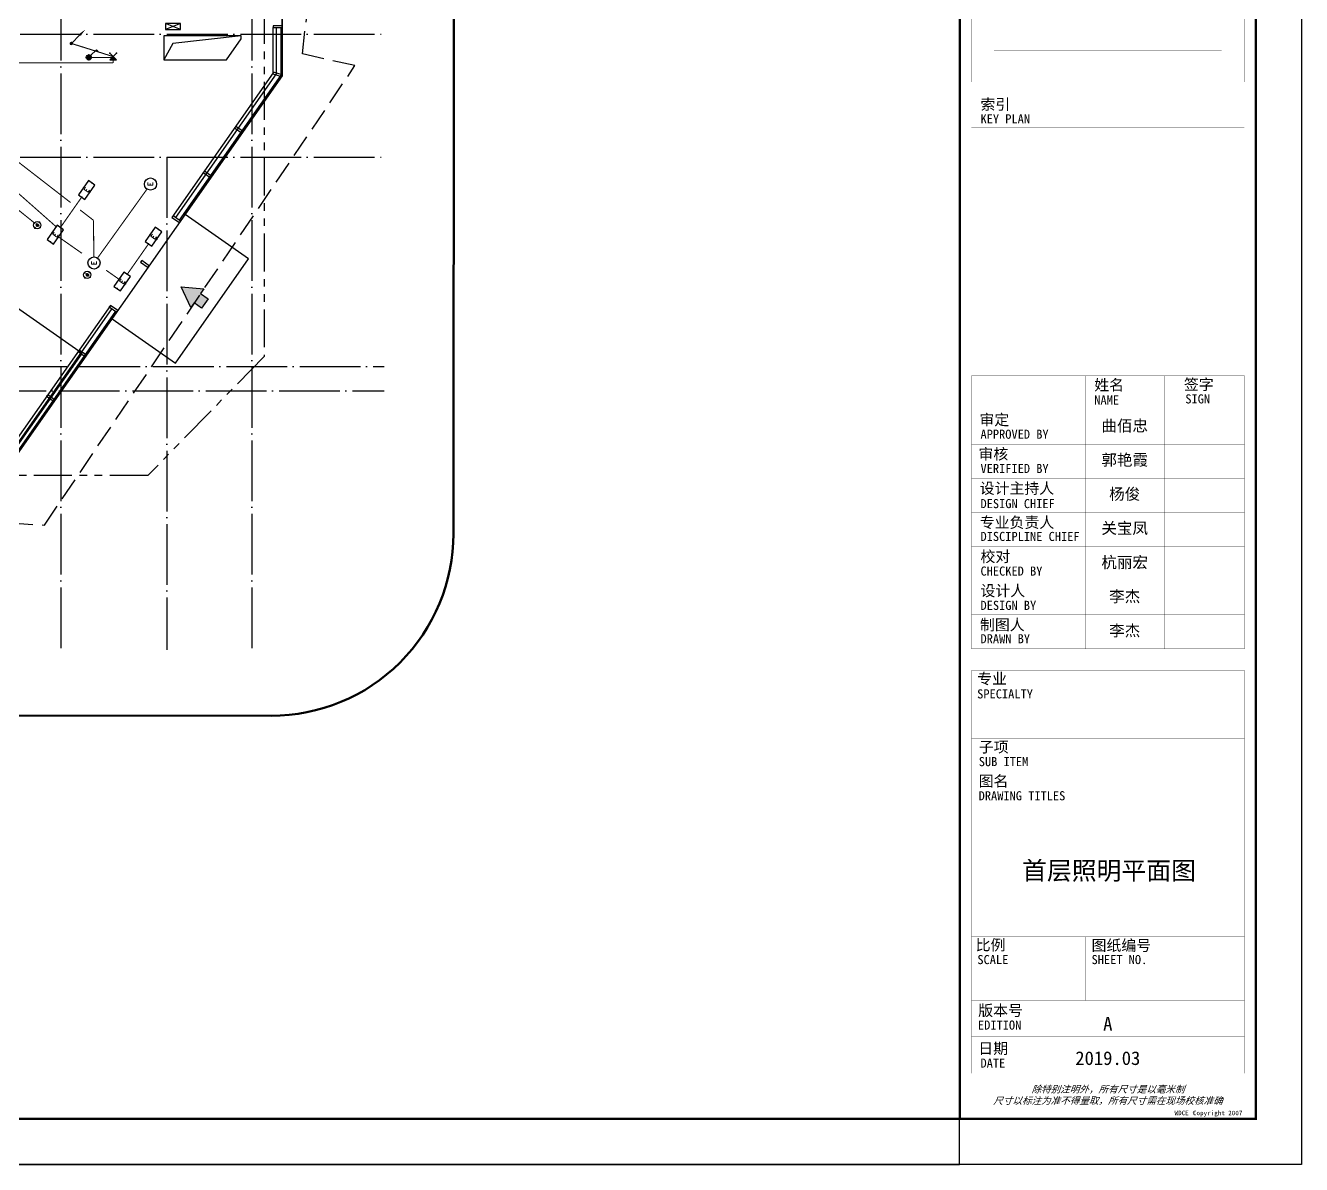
# Model space of a CAD drawing. Extents: x -288892 to 250096, y -100054 to 404668.
# Drawn here: x 108439 to 150489, y -25504 to 12037 of the extents above; entities that cross this region are included whole.
import ezdxf
from ezdxf.enums import TextEntityAlignment as Align
from ezdxf.xclip import XClip

# ---------------------------------------------------------------- set-up
doc = ezdxf.new("R2010")
doc.units = 0
doc.header["$LTSCALE"] = 1000
doc.header["$MEASUREMENT"] = 0
for name, pattern in [('104-14# 核心筒$0$DOTE', [2.42, 2, -0.2, 0.02, -0.2]), ('DASH', [0.35, 0.25, -0.1]), ('X-104 14#平面$0$109 3#平面$0$DASH', [0.35, 0.25, -0.1]), ('X-104 14#平面$0$PHANTOM2', [1.25, 0.625, -0.125, 0.125, -0.125, 0.125, -0.125])]:
    doc.linetypes.add(name, pattern=pattern)
doc.layers.get('0').update_dxf_attribs({"linetype": 'CONTINUOUS'})
for name, color, linetype in [('104-14# 核心筒$0$A-C_玻璃幕墙', 140, 'CONTINUOUS'), ('104-14# 核心筒$0$A_AXIS-轴线', 36, '104-14# 核心筒$0$DOTE'), ('104-14# 核心筒$0$DUCT-新风管立管', 3, 'CONTINUOUS'), ('14#楼幕墙$0$A-C_玻璃幕墙', 140, 'CONTINUOUS'), ('EQUIP-照明', 3, 'CONTINUOUS'), ('LWIRE', 4, 'CONTINUOUS'), ('SHEET_TEXT', 7, 'CONTINUOUS'), ('TEL_TEXT', 3, 'CONTINUOUS'), ('WIRE-应急', 2, 'DASH'), ('X-104 14#平面$0$05-填充_天正', 26, 'CONTINUOUS'), ('X-104 14#平面$0$A-C_玻璃幕墙', 140, 'CONTINUOUS'), ('X-104 14#平面$0$A-O_屋面', 201, 'CONTINUOUS'), ('X-104 14#平面$0$A-SUR_吊顶', 40, 'CONTINUOUS'), ('X-104 14#平面$0$A-TECH_暖通', 6, 'CONTINUOUS'), ('字', 7, 'CONTINUOUS')]:
    doc.layers.add(name, color=color, linetype=linetype)
doc.layers.add('X-104 14#平面$0$000套内', color=226, linetype='CONTINUOUS', lineweight=30)
doc.layers.add('X-104 14#平面$0$road', color=142, linetype='CONTINUOUS', lineweight=50)
doc.styles.add('_TEL_DIM', font='SIMPLEX', dxfattribs={"width": 0.8, "height": 3.5, "bigfont": 'HZTXT'})
doc.styles.get("Standard").update_dxf_attribs({"font": 'gbenor.shx', "bigfont": 'gbcbig.shx'})
doc.styles.add('华文细黑', font='STXIHEI.TTF')
doc.styles.add('图签信息$0$hwxh', font='STXIHEI.TTF')
doc.styles.add('图签信息$0$华文细黑', font='STXIHEI.TTF', dxfattribs={"height": 10})

# ---------------------------------------------------------------- blocks, each defined once
blk = doc.blocks.new('图框-A1+1-2')
for points, const_width in [([(0, 0), (1261, 0), (1261, 594), (0, 594)], 0.05), ([(1186, 584), (25, 584), (25, 10), (1186, 10)], 0.5)]:
    blk.add_lwpolyline(points, close=True, dxfattribs=dict(const_width=const_width))
blk = doc.blocks.new('图签信息$0$WDCE Copyright200X')
at = {"const_width": 0.016}
blk.add_lwpolyline([(-10.6, 1.26, 1), (-11.4, 1.26, 1)], format="xyb", close=True, dxfattribs=at)
at = {"style": '图签信息$0$华文细黑'}
for s, p in [('WDCE ', (-11.46, 0.5)), ('     Copyright ', (-3.51, 0.5))]:
    blk.add_text(s, height=1, dxfattribs=at).set_placement(p, align=Align.BOTTOM_RIGHT)
blk.add_text('c', height=0.6, dxfattribs=at).set_placement((-11.04, 1.35), align=Align.MIDDLE_CENTER)
blk.add_attdef('200X', text='', height=1, dxfattribs=at).set_placement((-0.45, 0.5), align=Align.BOTTOM_RIGHT)
blk = doc.blocks.new('图签信息$0$logo2')
h = blk.add_hatch(color=7)
h.paths.add_polyline_path([(19.021, -7.36), (15.845, -7.36), (15.845, -3.972), (18.974, -3.972), (18.974, -4.243), (16.461, -4.243), (16.461, -5.448), (18.811, -5.448), (18.811, -5.686), (16.474, -5.686), (16.474, -7.116), (19.021, -7.116)])
edge = h.paths.add_edge_path()
edge.add_spline(control_points=[(15.259, -4.206), (15.259, -4.206), (15.127, -4.646), (15.127, -4.646), (15.127, -4.646), (14.62, -4.101), (13.734, -4.101), (13.035, -4.101), (12.071, -4.537), (12.076, -5.621), (12.08, -6.488), (12.766, -7.164), (13.734, -7.168), (14.656, -7.172), (15.227, -6.68), (15.227, -6.68), (15.227, -6.68), (15.164, -7.108), (15.164, -7.108), (13.632, -7.703), (11.417, -7.291), (11.411, -5.643), (11.404, -3.721), (14.157, -3.665), (15.259, -4.206)], knot_values=[0, 0, 0, 0, 1, 1, 1, 2, 2, 2, 3, 3, 3, 4, 4, 4, 5, 5, 5, 6, 6, 6, 7, 7, 7, 8, 8, 8, 8], degree=3, periodic=0)
edge = h.paths.add_edge_path(flags=16)
edge.add_spline(control_points=[(10.229, -5.566), (10.229, -5.16), (10.12, -4.83), (9.897, -4.576), (9.63, -4.273), (9.228, -4.122), (8.69, -4.122), (8.69, -4.122), (7.638, -4.122), (7.638, -4.122), (7.638, -4.122), (7.638, -7.098), (7.638, -7.098), (7.638, -7.098), (8.663, -7.098), (8.663, -7.098), (9.133, -7.098), (9.519, -6.934), (9.823, -6.604), (10.095, -6.309), (10.229, -5.964), (10.229, -5.566)], knot_values=[0, 0, 0, 0, 1, 1, 1, 2, 2, 2, 3, 3, 3, 4, 4, 4, 5, 5, 5, 6, 6, 6, 7, 7, 7, 7], degree=3, periodic=0)
edge = h.paths.add_edge_path()
edge.add_spline(control_points=[(10.919, -5.505), (10.919, -5.962), (10.725, -6.366), (10.336, -6.719), (9.92, -7.098), (9.414, -7.288), (8.817, -7.288), (8.817, -7.288), (7.028, -7.288), (7.028, -7.288), (7.028, -7.288), (7.028, -3.925), (7.028, -3.925), (7.028, -3.925), (9.095, -3.925), (9.095, -3.925), (9.593, -3.925), (10.015, -4.063), (10.363, -4.34), (10.733, -4.637), (10.919, -5.026), (10.919, -5.505)], knot_values=[0, 0, 0, 0, 1, 1, 1, 2, 2, 2, 3, 3, 3, 4, 4, 4, 5, 5, 5, 6, 6, 6, 7, 7, 7, 7], degree=3, periodic=0)
at = {"lineweight": 0}
blk.add_lwpolyline([(19.021, -7.36), (15.845, -7.36), (15.845, -3.972), (18.974, -3.972), (18.974, -4.243), (16.461, -4.243), (16.461, -5.448), (18.811, -5.448), (18.811, -5.686), (16.474, -5.686), (16.474, -7.116), (19.021, -7.116), (19.021, -7.36)], dxfattribs=at)
for points, knots in [([(10.919, -5.505), (10.919, -5.962), (10.725, -6.366), (10.336, -6.719), (9.92, -7.098), (9.414, -7.288), (8.817, -7.288), (8.817, -7.288), (7.028, -7.288), (7.028, -7.288), (7.028, -7.288), (7.028, -3.925), (7.028, -3.925), (7.028, -3.925), (9.095, -3.925), (9.095, -3.925), (9.593, -3.925), (10.015, -4.063), (10.363, -4.34), (10.733, -4.637), (10.919, -5.026), (10.919, -5.505)], [0, 0, 0, 0, 1, 1, 1, 2, 2, 2, 3, 3, 3, 4, 4, 4, 5, 5, 5, 6, 6, 6, 7, 7, 7, 7]), ([(15.259, -4.206), (15.259, -4.206), (15.127, -4.646), (15.127, -4.646), (15.127, -4.646), (14.62, -4.101), (13.734, -4.101), (13.035, -4.101), (12.071, -4.537), (12.076, -5.621), (12.08, -6.488), (12.766, -7.164), (13.734, -7.168), (14.656, -7.172), (15.227, -6.68), (15.227, -6.68), (15.227, -6.68), (15.164, -7.108), (15.164, -7.108), (13.632, -7.703), (11.417, -7.291), (11.411, -5.643), (11.404, -3.721), (14.157, -3.665), (15.259, -4.206)], [0, 0, 0, 0, 1, 1, 1, 2, 2, 2, 3, 3, 3, 4, 4, 4, 5, 5, 5, 6, 6, 6, 7, 7, 7, 8, 8, 8, 8]), ([(10.229, -5.566), (10.229, -5.16), (10.12, -4.83), (9.897, -4.576), (9.63, -4.273), (9.228, -4.122), (8.69, -4.122), (8.69, -4.122), (7.638, -4.122), (7.638, -4.122), (7.638, -4.122), (7.638, -7.098), (7.638, -7.098), (7.638, -7.098), (8.663, -7.098), (8.663, -7.098), (9.133, -7.098), (9.519, -6.934), (9.823, -6.604), (10.095, -6.309), (10.229, -5.964), (10.229, -5.566)], [0, 0, 0, 0, 1, 1, 1, 2, 2, 2, 3, 3, 3, 4, 4, 4, 5, 5, 5, 6, 6, 6, 7, 7, 7, 7])]:
    blk.add_open_spline(points, degree=3, knots=knots, dxfattribs=at)
blk = doc.blocks.new('图签信息$0$logo1')
h = blk.add_hatch(color=8)
edge = h.paths.add_edge_path()
edge.add_spline(control_points=[(3.863, -5.205), (3.635, -5.88), (3.386, -6.562), (3.386, -6.562), (3.386, -6.562), (2.503, -3.908), (2.503, -3.908), (2.503, -3.908), (1.802, -3.905), (1.687, -3.908), (2.021, -4.386), (2.952, -7.271), (2.952, -7.271), (2.952, -7.271), (3.437, -7.271), (3.437, -7.271), (3.437, -7.271), (4.032, -5.659), (4.032, -5.659), (4.032, -5.659), (3.863, -5.205), (3.863, -5.205)], knot_values=[0, 0, 0, 0, 1, 1, 1, 2, 2, 2, 3, 3, 3, 4, 4, 4, 5, 5, 5, 6, 6, 6, 7, 7, 7, 7], degree=3, periodic=0)
h = blk.add_hatch(color=7)
edge = h.paths.add_edge_path()
edge.add_spline(control_points=[(6.038, -3.908), (6.09, -4.101), (5.198, -6.562), (5.198, -6.562), (5.198, -6.562), (4.302, -3.908), (4.302, -3.908), (4.302, -3.908), (3.6, -3.905), (3.486, -3.908), (3.821, -4.386), (4.751, -7.271), (4.751, -7.271), (4.751, -7.271), (5.236, -7.271), (5.236, -7.271), (5.236, -7.271), (6.333, -4.3), (6.333, -4.3), (6.333, -4.3), (6.482, -3.908), (6.482, -3.908), (6.482, -3.908), (6.214, -3.914), (6.038, -3.908)], knot_values=[0, 0, 0, 0, 1, 1, 1, 2, 2, 2, 3, 3, 3, 4, 4, 4, 5, 5, 5, 6, 6, 6, 7, 7, 7, 8, 8, 8, 8], degree=3, periodic=0)
at = {"color": 8, "lineweight": 0}
blk.add_open_spline([(3.863, -5.205), (3.635, -5.88), (3.386, -6.562), (3.386, -6.562), (3.386, -6.562), (2.503, -3.908), (2.503, -3.908), (2.503, -3.908), (1.802, -3.905), (1.687, -3.908), (2.021, -4.386), (2.952, -7.271), (2.952, -7.271), (2.952, -7.271), (3.437, -7.271), (3.437, -7.271), (3.437, -7.271), (4.032, -5.659), (4.032, -5.659), (4.032, -5.659), (3.863, -5.205), (3.863, -5.205)], degree=3, knots=[0, 0, 0, 0, 1, 1, 1, 2, 2, 2, 3, 3, 3, 4, 4, 4, 5, 5, 5, 6, 6, 6, 7, 7, 7, 7], dxfattribs=at)
at = {"lineweight": 0}
blk.add_open_spline([(6.038, -3.908), (6.09, -4.101), (5.198, -6.562), (5.198, -6.562), (5.198, -6.562), (4.302, -3.908), (4.302, -3.908), (4.302, -3.908), (3.6, -3.905), (3.486, -3.908), (3.821, -4.386), (4.751, -7.271), (4.751, -7.271), (4.751, -7.271), (5.236, -7.271), (5.236, -7.271), (5.236, -7.271), (6.333, -4.3), (6.333, -4.3), (6.333, -4.3), (6.482, -3.908), (6.482, -3.908), (6.482, -3.908), (6.214, -3.914), (6.038, -3.908)], degree=3, knots=[0, 0, 0, 0, 1, 1, 1, 2, 2, 2, 3, 3, 3, 4, 4, 4, 5, 5, 5, 6, 6, 6, 7, 7, 7, 8, 8, 8, 8], dxfattribs=at)
blk.add_blockref('图签信息$0$logo2', (0, 0))
blk = doc.blocks.new('图签信息$0$时间-logo')
blk.add_blockref('图签信息$0$logo1', (-20.967, 0))
at = {"style": '图签信息$0$hwxh'}
for s, height, p in [('华通设计顾问工程有限公司 ', 1.15, (-19.726, -9.054)), ('WALTON DESIGN & CONSULTING ENGINEERING CO., LTD.', 0.5, (-19.497, -10.096)), ('地址:北京市西城区西直门南小街135号西派国际3号楼 100035', 0.5, (-19.485, -11.936)), ('Address: Building No.3 C-Park, No.135 Xizhimen South Street, ', 0.47, (-19.485, -12.827)), ('Xicheng District, Beijing 100035, China ', 0.47, (-16.691, -13.718)), ('电话 Tel：                        （8610）83957395 ', 0.5, (-19.564, -14.906)), ('传真 Fax：                      （8610）83957590 ', 0.5, (-19.485, -15.798)), ('主页 Web：                      www.WDCE.com ', 0.5, (-19.485, -16.689)), ('邮件 E-mail：                    office@WDCE.com ', 0.5, (-19.485, -17.58)), ('资质号 Licence No.：    建筑甲级 A111010265 ', 0.5, (-19.485, -18.472)), ('   规划甲级 101195', 0.5, (-12.602, -19.363))]:
    blk.add_text(s, height=height, dxfattribs=at).set_placement(p)
blk = doc.blocks.new('图签信息')
at = {"const_width": 0.5}
for points in [[(-65, 574), (-65, 500.5), (0, 500.5), (0, 574)], [(-65, 0), (0, 0), (0, 500.5), (-65, 500.5)]]:
    blk.add_lwpolyline(points, close=True, dxfattribs=at)
at = {"const_width": 0.05}
for points in [[(-65, 566.5), (0, 566.5)], [(-39.14, 566.5), (-39.14, 500.5)], [(-19.1, 566.5), (-19.1, 500.5)], [(-65, 560.5), (0, 560.5)], [(-65, 554.5), (0, 554.5)], [(-65, 548.5), (0, 548.5)], [(-65, 542.5), (0, 542.5)], [(-65, 536.5), (0, 536.5)], [(-65, 530.5), (0, 530.5)], [(-65, 524.5), (0, 524.5)], [(-65, 518.5), (0, 518.5)], [(-65, 512.5), (0, 512.5)], [(-65, 512.5), (0, 512.5)], [(-65, 506.5), (0, 506.5)], [(-65, 500.5), (0, 500.5)], [(-62.5, 450.87), (-2.5, 450.87)], [(-62.5, 440.87), (-2.5, 440.87)], [(-2.5, 407.85), (-2.5, 436.12), (-62.5, 436.12), (-62.5, 407.85)], [(-62.5, 407.85), (-2.5, 407.85)], [(-62.5, 404.92), (-62.5, 227.83)], [(-62.5, 404.92), (-2.5, 404.92)], [(-62.5, 227.83), (-2.5, 227.83), (-2.5, 404.92)], [(-57.5, 338.36), (-7.5, 338.36)], [(-57.5, 288.83), (-7.5, 288.83)], [(-57.5, 234.85), (-7.5, 234.85)], [(-62.5, 227.83), (-2.5, 227.83)], [(-62.5, 217.74), (-2.5, 217.74)], [(-62.5, 103.26), (-2.5, 103.26), (-2.5, 163.26), (-62.5, 163.26), (-62.5, 103.26)], [(-37.5, 163.26), (-37.5, 103.26)], [(-20, 163.26), (-20, 103.26)], [(-62.5, 155.76), (-2.5, 155.76)], [(-62.5, 148.26), (-2.5, 148.26)], [(-62.5, 140.76), (-2.5, 140.76)], [(-62.5, 133.26), (-2.5, 133.26)], [(-62.5, 125.76), (-2.5, 125.76)], [(-62.5, 118.26), (-2.5, 118.26)], [(-62.5, 110.76), (-2.5, 110.76)], [(-62.5, 98.5), (-2.5, 98.5), (-2.5, 10), (-62.5, 10), (-62.5, 98.5)], [(-62.5, 83.5), (-2.5, 83.5)], [(-62.5, 76), (-2.5, 76)], [(-62.5, 40), (-2.5, 40)], [(-37.5, 40), (-37.5, 26)], [(-62.5, 26), (-2.5, 26)], [(-62.5, 18), (-2.5, 18)]]:
    blk.add_lwpolyline(points, dxfattribs=at)
at = {"ltscale": 0.001, "xscale": 2.834689937531525, "yscale": 2.834689937531525, "zscale": 2.834689937531525}
blk.add_blockref('图签信息$0$时间-logo', (-2.5, 404.92), dxfattribs=at)
blk.add_blockref('图签信息$0$WDCE Copyright200X', (-2.5, 0)).add_auto_attribs({'200X': '2007'})
at = {"style": '图签信息$0$华文细黑'}
for s, height, p in [('会签栏', 2.4, (-32.5, 573)), ('COUNTERSIGN', 2, (-32.5, 569.6))]:
    blk.add_text(s, height=height, dxfattribs=at).set_placement(p, align=Align.TOP_CENTER)
for s, height, p in [('签字', 2.4, (-37.22, 564.63)), ('SIGN', 2, (-30.32, 563.88)), ('日期', 2.4, (-17.79, 564.58)), ('DATE', 2, (-10.96, 563.7)), ('总图', 2.4, (-63, 559.5)), ('建筑', 2.4, (-63, 553.5)), ('结构', 2.4, (-63, 547.5)), ('给排水', 2.4, (-63, 541.5)), ('暖通', 2.4, (-63, 535.5)), ('电气', 2.4, (-63, 529.5)), ('景观', 2.4, (-63, 523.5)), ('室内', 2.4, (-63, 517.5)), ('方案', 2.4, (-63, 511.5)), ('绿色', 2.4, (-63, 505.5)), ('项目名称', 2.4, (-60.5, 498)), ('PROJECT NAME', 2, (-60.5, 494.08)), ('设计号', 2.4, (-60.54, 457.48)), ('PROJECT NO.', 2, (-60.5, 453.97)), ('阶段', 2.4, (-60.5, 447.47)), ('STAGE', 2, (-60.5, 443.97)), ('委托方', 2, (-60.9, 434.86)), ('CLIENT', 2, (-60.9, 431.86)), ('设计方', 2, (-60.5, 403.83)), ('DESIGNER', 2, (-60.5, 400.83)), ('索引', 2.4, (-60.5, 224.14)), ('KEY PLAN', 2, (-60.5, 220.74)), ('姓名', 2.4, (-35.5, 162.47)), ('签字', 2.4, (-15.81, 162.57)), ('NAME', 2, (-35.5, 158.96)), ('SIGN', 2, (-15.5, 159.2)), ('审定', 2.4, (-60.73, 154.81)), ('APPROVED BY', 2, (-60.5, 151.44)), ('审核', 2.4, (-60.95, 147.29)), ('VERIFIED BY', 2, (-60.5, 143.91)), ('设计主持人', 2.4, (-60.68, 139.76)), ('DESIGN CHIEF', 2, (-60.5, 136.19)), ('专业负责人', 2.4, (-60.67, 132.26)), ('DISCIPLINE CHIEF', 2, (-60.5, 128.98)), ('校对', 2.4, (-60.5, 124.76)), ('CHECKED BY', 2, (-60.5, 121.37)), ('设计人', 2.4, (-60.5, 117.26)), ('DESIGN BY', 2, (-60.5, 113.83)), ('制图人', 2.4, (-60.61, 109.76)), ('DRAWN BY', 2, (-60.5, 106.5)), ('专业', 2.4, (-61.23, 97.93)), ('SPECIALTY', 2, (-61.23, 94.38)), ('子项', 2.4, (-60.88, 82.92)), ('SUB ITEM', 2, (-60.88, 79.5)), ('图名', 2.4, (-60.91, 75.41)), ('DRAWING TITLES', 2, (-60.91, 72)), ('比例', 2.4, (-61.56, 39.42)), ('图纸编号', 2.4, (-36.1, 39.32)), ('SCALE', 2, (-61.19, 36)), ('SHEET NO.', 2, (-36.1, 36)), ('版本号', 2.4, (-61, 25.03)), ('EDITION', 2, (-61.06, 21.61)), ('日期', 2.4, (-61, 16.68)), ('DATE', 2, (-60.5, 13.26))]:
    blk.add_text(s, height=height, dxfattribs=at).set_placement(p, align=Align.TOP_LEFT)
for s, p in [('SITE PLAN', (-40.06, 557.7)), ('ARCHITECTURE', (-40.06, 552.7)), ('STRUCTURE', (-40.06, 546.7)), ('WATER', (-40.06, 540.7)), ('VENTILATION', (-40.06, 534.7)), ('ELECTRIC', (-40.14, 528.89)), ('LANDSCAPE', (-40.14, 522.89)), ('INTERIORS', (-40.14, 516.89)), ('PLAN', (-40.14, 510.89)), ('GREEN', (-40.14, 504.89))]:
    blk.add_text(s, height=1.5, dxfattribs=at).set_placement(p, align=Align.TOP_RIGHT)
at = {"color": 4, "style": '图签信息$0$华文细黑', "width": 0.75}
for s, p in [('通州区台湖镇104、109地块', (-32.5, 480.78)), ('F3其他类多功能用地项目', (-32.5, 470.91))]:
    blk.add_text(s, height=4.5, dxfattribs=at).set_placement(p, align=Align.CENTER)
at = {"color": 4, "style": '图签信息$0$华文细黑'}
for s, p in [('A', (-32.53, 19.4)), ('2019.03', (-32.53, 11.84))]:
    blk.add_text(s, height=3, dxfattribs=at).set_placement(p, align=Align.CENTER)
at = {"style": '图签信息$0$华文细黑', "oblique": 20}
for s, p in [('除特别注明外，所有尺寸是以毫米制', (-32.5, 6.5)), ('尺寸以标注为准不得量取，所有尺寸需在现场校核准确', (-32.5, 4))]:
    blk.add_text(s, height=1.5, dxfattribs=at).set_placement(p, align=Align.MIDDLE_CENTER)
at = {"color": 4, "ltscale": 0.001, "char_height": 3, "width": 58.4895, "style": '图签信息$0$华文细黑'}
for s, insert, attachment_point in [('通17-03', (-40.06, 455.51), 4), ('施工图', (-40.06, 445.51), 4), ('北京光谷科技园\\P开发建设有限公司', (-32.9, 419.71), 5)]:
    blk.add_mtext(s, dxfattribs=dict(at, insert=insert, attachment_point=attachment_point))
blk = doc.blocks.new('图签-A1')
at = {"color": 2}
blk.add_blockref('图签信息', (0, 0), dxfattribs=at)
blk = doc.blocks.new('14#楼幕墙$0$A$C38D07553')
blk.add_lwpolyline([(-60, -300), (0, -300), (0, 0), (-60, 0)], close=True)
blk = doc.blocks.new('14#楼幕墙$0$A$C385D642F')
for p, rotation in [((116600, 12930), 90), ((116609, 11404), 72.50018015070009), ((115365, 9611), 55.00036030137563), ((114332, 8136), 55.00036030137563), ((113300, 6662), 55.00036030137563), ((112267, 5187), 55.00036030137563), ((111235, 3713), 55.00036030137563), ((110203, 2238), 55.00036030137563), ((109170, 764), 55.00036030137563)]:
    blk.add_blockref('14#楼幕墙$0$A$C38D07553', p, dxfattribs=dict(rotation=rotation))
blk = doc.blocks.new('14#楼幕墙')
at = {"layer": '14#楼幕墙$0$A-C_玻璃幕墙'}
for p, q in [((116900, 38462), (116900, 10380)), ((116600, 10475), (116600, 11970)), ((116700, 11970), (116700, 10444)), ((116850, 11970), (116850, 10396)), ((116900, 10380), (108092, -2200)), ((116600, 10475), (113266, 5712)), ((116700, 10444), (113382, 5704)), ((116850, 10396), (113505, 5618)), ((111235, 2813), (107936, -1900)), ((111283, 2706), (108007, -1972)), ((111405, 2620), (108085, -2122))]:
    blk.add_line(p, q, dxfattribs=at)
blk.add_blockref('14#楼幕墙$0$A$C385D642F', (0, -900), dxfattribs=at)
blk = doc.blocks.new('104-14# 核心筒')
at = {"layer": '104-14# 核心筒$0$A-C_玻璃幕墙'}
blk.add_lwpolyline([(116900, 10753), (116900, 22978)], dxfattribs=at)
at = {"layer": '104-14# 核心筒$0$A_AXIS-轴线'}
for p, q in [((109600, 54018), (109600, -8545)), ((115900, 54018), (115900, -8545)), ((-24839, 11750), (120260, 11750)), ((-24839, 7700), (120260, 7700)), ((113095, 7700), (113095, -8545)), ((59400, 800), (120260, 800)), ((68400, 0), (120260, 0))]:
    blk.add_line(p, q, dxfattribs=at)
at = {"layer": '104-14# 核心筒$0$DUCT-新风管立管', "elevation": 3000}
blk.add_lwpolyline([(115550, 11700), (113000, 11700), (113000, 10900), (115068, 10900), (115550, 11596), (115550, 11700), (113298, 11445), (113000, 10900)], dxfattribs=at)
blk = doc.blocks.new('X-104 14#平面$0$sfafd')
at = {"layer": 'X-104 14#平面$0$05-填充_天正'}
blk.add_hatch(color=256, dxfattribs=at).paths.add_polyline_path([(0, 0), (-143, -205), (-307, -90), (-379, -192), (-590, 261), (-92, 217), (-164, 115)])
blk.add_lwpolyline([(0, 0), (-143, -205), (-307, -90), (-379, -192), (-590, 261), (-92, 217), (-164, 115)], close=True, dxfattribs=at)
blk = doc.blocks.new('*U1799')
blk.add_lwpolyline([(200, 0), (200, 500), (0, 500), (0, 0), (200, 0), (0, 500), (0, 0), (200, 500)])
blk = doc.blocks.new('X-104 14#平面$0$sdfjladfiididid')
at = {"layer": 'X-104 14#平面$0$A-TECH_暖通', "rotation": 90}
blk.add_blockref('*U1799', (113550, 11900), dxfattribs=at)
blk = doc.blocks.new('X-104 14#平面')
blk.add_lwpolyline([(-38664, 63600), (150486, 63600), (150486, -25500), (-38664, -25500)], close=True)
at = {"layer": 'X-104 14#平面$0$000套内'}
blk.add_lwpolyline([(71599, -2050), (108013, -2050), (110308, 1228), (100422, 8150), (92750, 8150), (92750, 7700), (86650, 7700), (86650, 9600), (84300, 9600), (84300, 16600), (86650, 16600), (86650, 17288), (72211, 31727), (66884, 26891), (68400, 25220), (68400, 6450), (71550, 6450), (71550, -2050)], dxfattribs=at)
at = {"layer": 'X-104 14#平面$0$A-C_玻璃幕墙'}
blk.add_lwpolyline([(-1359, -2200), (108092, -2200), (111292, 2370), (113380, 908), (115789, 4348), (113701, 5811), (116900, 10380), (116900, 38462), (99065, 43424), (96016, 32464), (85707, 35332), (87317, 41119), (83503, 42180), (66341, 26600), (4762, 26600)], close=True, dxfattribs=at)
at = {"layer": 'X-104 14#平面$0$A-O_屋面', "linetype": 'X-104 14#平面$0$PHANTOM2', "ltscale": 2}
blk.add_lwpolyline([(116300, 1125), (112466, -2800), (-12112, -2800), (-10904, 3413), (-11203, 3471), (-4857, 36100), (58809, 36100), (74838, 49550), (86050, 49550), (86050, 51700), (92100, 51702), (92100, 55283), (94609, 59228), (95621, 58584), (95782, 58837), (99792, 56287), (107068, 54162), (111100, 54162), (111100, 52680), (116300, 52680)], close=True, dxfattribs=at)
at = {"layer": 'X-104 14#平面$0$A-SUR_吊顶', "linetype": 'X-104 14#平面$0$109 3#平面$0$DASH', "ltscale": 3}
blk.add_lwpolyline([(109062, -4432), (119297, 10714), (117563, 11100), (120742, 38795), (99427, 44725), (92631, 20300), (86987, 20300), (86987, 21500), (8392, 21500), (5689, 8781), (-2734, 10571), (-6010, -4842), (40178, -2825), (39845, -4916), (83846, -2647)], close=True, dxfattribs=at)
at = {"layer": 'X-104 14#平面$0$road'}
blk.add_line((122540, -4714), (122600, 49385), dxfattribs=at)
at = {"layer": 'X-104 14#平面$0$road', "flags": 128}
blk.add_lwpolyline([(116535, -10714), (46214, -10635)], dxfattribs=at)
at = {"layer": 'X-104 14#平面$0$road'}
blk.add_arc((116540, -4714), 6000, 269.9356, 0.0027, dxfattribs=at)
ref = blk.add_blockref('104-14# 核心筒', (0, 0))
XClip(ref).set_block_clipping_path([(-38664.3623821461, -25500), (139216.5485069363, 330900)])
for name in ['14#楼幕墙', 'X-104 14#平面$0$sdfjladfiididid']:
    blk.add_blockref(name, (0, 0))
for name, p, xscale, yscale, zscale in [('图框-A1+1-2', (-38664, -25500), 150, 150, 150), ('图签-A1', (148986, -24000), 150, 150, 150), ('X-104 14#平面$0$sfafd', (114457, 3033), 1.5, 1.5, 1.5)]:
    blk.add_blockref(name, p, dxfattribs=dict(xscale=xscale, yscale=yscale, zscale=zscale))
blk = doc.blocks.new('$equip$00002534')
for p, q in [((-0.72, 0.66), (-0.72, 0)), ((0.72, 0.66), (-0.72, 0.66)), ((-0.72, 0), (0.72, 0)), ((0.72, 0), (0.72, 0.66))]:
    blk.add_line(p, q)
at = {"const_width": 0.02}
blk.add_lwpolyline([(-0.72, 0.66), (-0.72, 0), (0.72, 0), (0.72, 0.66), (-0.72, 0.66), (-0.72, 0)], dxfattribs=at)
for p in [(-0.72, 0.33), (0, 0.66), (0, 0), (0.72, 0.33)]:
    blk.add_point(p)
at = {"color": 7, "style": '_TEL_DIM'}
blk.add_attdef('$TEXT$', text='', height=0.4, dxfattribs=at).set_placement((0, 0.33), align=Align.MIDDLE_CENTER)
at = {"color": 7, "style": '_TEL_DIM', "flags": 1}
blk.add_attdef('A', text='', height=0.00002, dxfattribs=at).set_placement((0, 0), align=Align.MIDDLE_CENTER)
blk = doc.blocks.new('$equip$00001838')
blk.add_circle((0, 0), 0.5)
at = {"color": 7, "style": '_TEL_DIM'}
blk.add_attdef('$TEXT$', text='', height=0.4, dxfattribs=at).set_placement((0, 0), align=Align.MIDDLE_CENTER)
at = {"color": 7, "style": '_TEL_DIM', "flags": 1}
blk.add_attdef('A', text='', height=0.00002, dxfattribs=at).set_placement((0, 0), align=Align.MIDDLE_CENTER)
blk = doc.blocks.new('$equip$00001962')
for p, q in [((0.15, 0.36), (0.63, 0.83)), ((0.63, 0.83), (0.77, 0.69))]:
    blk.add_line(p, q)
blk.add_circle((0, 0.21), 0.208)
for p in [(-0.21, 0.21), (0, 0.42), (0, 0), (0.21, 0.21)]:
    blk.add_point(p)
for points in [[(-0.18, 0.31), (0.18, 0.31), (-0.21, 0.21), (0.21, 0.21)], [(-0.18, 0.1), (0.18, 0.1), (-0.21, 0.21), (0.21, 0.21)], [(-0.1, 0.39), (0.1, 0.39), (-0.18, 0.31), (0.18, 0.31)], [(-0.1, 0.03), (0.1, 0.03), (-0.18, 0.1), (0.18, 0.1)], [(0, 0.42), (0, 0.42), (-0.1, 0.39), (0.1, 0.39)], [(0, 0), (0, 0), (-0.1, 0.03), (0.1, 0.03)]]:
    blk.add_solid(points)
at = {"layer": 'TEL_TEXT', "style": '_TEL_DIM', "flags": 1}
blk.add_attdef('A', text='', height=0.00002, dxfattribs=at).set_placement((0, 0), align=Align.MIDDLE_CENTER)
blk = doc.blocks.new('$equip$00001154')
for p, q in [((0, 0.28), (0, -0.28)), ((0, 0.28), (0.57, -0.28)), ((0.57, 0.28), (0, -0.28))]:
    blk.add_line(p, q)
for p in [(0, 0), (0.28, 0), (0.57, 0.28), (0.57, -0.28)]:
    blk.add_point(p)
blk.add_solid([(0, -0.28), (0.28, 0), (0, 0.28)])
at = {"layer": 'TEL_TEXT', "style": '_TEL_DIM', "flags": 1}
blk.add_attdef('A', text='', height=0.00002, dxfattribs=at).set_placement((0, 0), align=Align.MIDDLE_CENTER)
blk = doc.blocks.new('$TelecSys$00000079')
for p, q in [((0.7, 0.7), (0, 0)), ((0.1, 0.1), (0.1, 0.1)), ((-0.1, -0.1), (-0.1, -0.1))]:
    blk.add_line(p, q)
at = {"const_width": 0.142}
blk.add_lwpolyline([(-0.07, 0, 1), (0.07, 0, 1)], format="xyb", close=True, dxfattribs=at)
blk.add_solid([(0.63, 0.77), (0.77, 0.63), (1.15, 1.15)])
at = {"width": 0.8, "flags": 9}
blk.add_attdef('A', (0, 0), '', height=0.00002, dxfattribs=at)
blk = doc.blocks.new('$equip_U$00000283(晏大钊)')
at = {"color": 3}
for p, q in [((-0.07, 0.05), (-0.27, 0.05)), ((-0.27, 0.05), (-0.27, 0.05)), ((-0.26, 0.05), (-0.27, 0.04)), ((-0.25, 0.05), (-0.27, 0.03)), ((-0.24, 0.05), (-0.27, 0.02)), ((-0.23, 0.05), (-0.27, 0.01)), ((-0.22, 0.05), (-0.27, 0)), ((-0.2, 0.05), (-0.27, -0.01)), ((-0.19, 0.05), (-0.27, -0.03)), ((-0.18, 0.05), (-0.27, -0.04)), ((-0.17, 0.05), (-0.27, -0.05)), ((-0.16, 0.05), (-0.27, -0.06)), ((-0.27, 0.05), (-0.27, 0.05)), ((-0.26, 0.05), (-0.27, 0.04)), ((-0.25, 0.05), (-0.27, 0.03)), ((-0.24, 0.05), (-0.27, 0.02)), ((-0.23, 0.05), (-0.27, 0.01)), ((-0.22, 0.05), (-0.27, 0)), ((-0.2, 0.05), (-0.27, -0.01)), ((-0.19, 0.05), (-0.27, -0.03)), ((-0.18, 0.05), (-0.27, -0.04)), ((-0.17, 0.05), (-0.27, -0.05)), ((-0.16, 0.05), (-0.27, -0.06)), ((-0.15, 0.05), (-0.26, -0.06)), ((-0.15, 0.05), (-0.26, -0.06)), ((-0.14, 0.05), (-0.25, -0.06)), ((-0.14, 0.05), (-0.25, -0.06)), ((-0.13, 0.05), (-0.24, -0.06)), ((-0.13, 0.05), (-0.24, -0.06)), ((-0.11, 0.05), (-0.23, -0.06)), ((-0.11, 0.05), (-0.23, -0.06)), ((-0.1, 0.05), (-0.22, -0.06)), ((-0.1, 0.05), (-0.22, -0.06)), ((-0.09, 0.05), (-0.21, -0.06)), ((-0.09, 0.05), (-0.21, -0.06)), ((-0.08, 0.05), (-0.2, -0.06)), ((-0.08, 0.05), (-0.2, -0.06)), ((-0.07, 0.05), (-0.18, -0.06)), ((-0.07, 0.05), (-0.18, -0.06)), ((-0.06, 0.05), (-0.17, -0.06)), ((-0.06, 0.05), (-0.17, -0.06)), ((-0.05, 0.05), (-0.16, -0.06)), ((-0.05, 0.05), (-0.16, -0.06)), ((-0.04, 0.05), (-0.15, -0.06)), ((-0.04, 0.05), (-0.15, -0.06)), ((-0.02, 0.05), (-0.14, -0.06)), ((-0.02, 0.05), (-0.14, -0.06)), ((-0.01, 0.05), (-0.13, -0.06)), ((-0.01, 0.05), (-0.13, -0.06)), ((0, 0.05), (-0.12, -0.06)), ((0, 0.05), (-0.12, -0.06)), ((0.01, 0.05), (-0.11, -0.06)), ((0.01, 0.05), (-0.11, -0.06)), ((0.02, 0.05), (-0.09, -0.06)), ((0.02, 0.05), (-0.09, -0.06)), ((0.03, 0.05), (-0.08, -0.06)), ((0.03, 0.05), (-0.08, -0.06)), ((0.04, 0.05), (-0.07, -0.06)), ((0.04, 0.05), (-0.07, -0.06)), ((0.05, 0.05), (-0.06, -0.06)), ((0.05, 0.05), (-0.06, -0.06)), ((-0.04, 0.17), (-0.05, 0.16)), ((-0.04, 0.17), (-0.05, 0.16)), ((0.07, 0.05), (-0.05, -0.06)), ((0.07, 0.05), (-0.05, -0.06)), ((-0.03, 0.17), (-0.04, 0.16)), ((-0.02, 0.17), (-0.04, 0.15)), ((-0.03, 0.17), (-0.04, 0.16)), ((-0.02, 0.17), (-0.04, 0.15)), ((0.15, 0.13), (-0.04, -0.06)), ((0.15, 0.13), (-0.04, -0.06)), ((0.21, 0.08), (-0.04, -0.18)), ((0.17, 0.03), (-0.04, -0.18)), ((-0.01, 0.17), (-0.03, 0.15)), ((0, 0.17), (-0.03, 0.14)), ((-0.01, 0.17), (-0.03, 0.15)), ((0, 0.17), (-0.03, 0.14)), ((0.16, 0.13), (-0.03, -0.06)), ((0.16, 0.13), (-0.03, -0.06)), ((0.22, 0.07), (-0.03, -0.18)), ((0.17, 0.02), (-0.03, -0.18)), ((0.01, 0.17), (-0.02, 0.14)), ((0.01, 0.17), (-0.02, 0.14)), ((0.17, 0.12), (-0.02, -0.06)), ((0.17, 0.12), (-0.02, -0.06)), ((0.22, 0.07), (-0.02, -0.18)), ((0.17, 0.01), (-0.02, -0.18)), ((0.02, 0.17), (-0.01, 0.13)), ((0.03, 0.17), (-0.01, 0.13)), ((0.02, 0.17), (-0.01, 0.13)), ((0.03, 0.17), (-0.01, 0.13)), ((0.23, 0.06), (-0.01, -0.18)), ((0.05, 0.17), (0, 0.12)), ((0.06, 0.17), (0, 0.12)), ((0.05, 0.17), (0, 0.12)), ((0.06, 0.17), (0, 0.12)), ((0.17, 0.11), (0, -0.06)), ((0.17, 0.11), (0, -0.06)), ((0.24, 0.06), (0, -0.18)), ((0.07, 0.17), (0.01, 0.11)), ((0.07, 0.17), (0.01, 0.11)), ((0.18, 0.11), (0.01, -0.06)), ((0.18, 0.11), (0.01, -0.06)), ((0.08, 0.17), (0.02, 0.1)), ((0.09, 0.17), (0.02, 0.1)), ((0.08, 0.17), (0.02, 0.1)), ((0.09, 0.17), (0.02, 0.1)), ((0.18, 0.1), (0.02, -0.06)), ((0.18, 0.1), (0.02, -0.06)), ((0.24, 0.05), (0.02, -0.18)), ((0.1, 0.17), (0.03, 0.09)), ((0.11, 0.17), (0.03, 0.09)), ((0.1, 0.17), (0.03, 0.09)), ((0.11, 0.17), (0.03, 0.09)), ((0.19, 0.1), (0.03, -0.06)), ((0.19, 0.1), (0.03, -0.06)), ((0.25, 0.05), (0.03, -0.18)), ((0.12, 0.16), (0.04, 0.08)), ((0.12, 0.16), (0.04, 0.08)), ((0.19, 0.09), (0.04, -0.06)), ((0.19, 0.09), (0.04, -0.06)), ((0.25, 0.04), (0.04, -0.18)), ((0.12, 0.16), (0.05, 0.08)), ((0.12, 0.16), (0.05, 0.08)), ((0.13, 0.15), (0.05, 0.07)), ((0.13, 0.15), (0.05, 0.07)), ((0.2, 0.09), (0.05, -0.06)), ((0.2, 0.09), (0.05, -0.06)), ((0.26, 0.03), (0.05, -0.18)), ((0.14, 0.15), (0.06, 0.07)), ((0.14, 0.15), (0.06, 0.07)), ((0.14, 0.14), (0.06, 0.06)), ((0.14, 0.14), (0.06, 0.06)), ((0.21, 0.08), (0.06, -0.06)), ((0.16, 0.04), (0.06, -0.06)), ((0.27, 0.03), (0.06, -0.18)), ((0.15, 0.14), (0.07, 0.06)), ((0.15, 0.14), (0.07, 0.06)), ((0.27, 0.02), (0.07, -0.18)), ((0.28, 0.02), (0.08, -0.18)), ((0.28, 0.01), (0.09, -0.18)), ((0.28, 0.01), (0.09, -0.18)), ((0.29, 0.01), (0.1, -0.18)), ((0.29, 0.01), (0.1, -0.18)), ((0.3, 0), (0.16, -0.13)), ((0.3, 0), (0.16, -0.13)), ((0.21, 0.08), (0.17, 0.04)), ((0.21, 0.08), (0.18, 0.04)), ((0.22, 0.07), (0.19, 0.04)), ((0.22, 0.07), (0.2, 0.04)), ((0.23, 0.06), (0.21, 0.04)), ((0.24, 0.06), (0.21, 0.03)), ((0.24, 0.05), (0.21, 0.02)), ((0.25, 0.05), (0.21, 0.01)), ((0.25, 0.04), (0.21, 0)), ((0.26, 0.03), (0.21, -0.01)), ((0.27, 0.03), (0.21, -0.02)), ((0.27, 0.02), (0.21, -0.03)), ((0.28, 0.02), (0.21, -0.05)), ((-0.03, -0.15), (-0.05, -0.18)), ((-0.03, -0.15), (-0.05, -0.18)), ((0.17, 0), (-0.01, -0.18)), ((0.17, -0.01), (0, -0.18)), ((0.17, -0.03), (0.02, -0.18)), ((0.17, -0.04), (0.03, -0.18)), ((0.17, -0.05), (0.04, -0.18)), ((0.17, -0.05), (0.05, -0.18)), ((0.18, -0.05), (0.06, -0.18)), ((0.19, -0.05), (0.07, -0.18)), ((0.2, -0.05), (0.08, -0.18)), ((0.3, 0), (0.27, -0.03)), ((0.3, 0), (0.27, -0.03))]:
    blk.add_line(p, q, dxfattribs=at)
at = {"color": 3, "linetype": 'ByBlock', "ltscale": 5}
for p, q in [((-0.27, 0.05), (-0.27, -0.06)), ((0.07, 0.05), (-0.27, 0.05)), ((0.07, 0.05), (-0.06, 0.17)), ((-0.06, 0.17), (0.11, 0.17)), ((0.07, 0.05), (0.07, 0.05)), ((0.11, 0.17), (0.3, 0)), ((-0.27, -0.06), (0.07, -0.06)), ((-0.06, -0.18), (0.07, -0.06)), ((0.11, -0.18), (-0.06, -0.18)), ((0.07, -0.06), (0.07, -0.06)), ((0.3, 0), (0.11, -0.18))]:
    blk.add_line(p, q, dxfattribs=at)
at = {"color": 3}
blk.add_circle((0, 0), 0.595, dxfattribs=at)
for p in [(-0.59, 0), (0, 0.59), (0.59, 0), (0, -0.59)]:
    blk.add_point(p)
at = {"color": 7, "style": '_TEL_DIM', "flags": 1}
for tag in ['A', 'REMARK']:
    blk.add_attdef(tag, text='', height=0.000025, dxfattribs=at).set_placement((0, 0), align=Align.MIDDLE_CENTER)
blk = doc.blocks.new('$equip_U$00000284(晏大钊)')
for p in [(-0.3, 0), (0, 0.3), (0.3, 0), (0, -0.3)]:
    blk.add_point(p)
at = {"xscale": 0.5, "yscale": 0.5, "zscale": 0.5}
blk.add_blockref('$equip_U$00000283(晏大钊)', (0, 0), dxfattribs=at)
at = {"color": 7, "style": '_TEL_DIM', "flags": 1}
for tag in ['A', 'REMARK']:
    blk.add_attdef(tag, text='', height=0.0000125, dxfattribs=at).set_placement((0, 0), align=Align.MIDDLE_CENTER)
blk = doc.blocks.new('$equip_U$00000302(HT0843)')
for p in [(-0.3, 0), (0, 0.3), (0.3, 0), (0, -0.3)]:
    blk.add_point(p)
at = {"rotation": 180}
blk.add_blockref('$equip_U$00000284(晏大钊)', (0, 0), dxfattribs=at)
at = {"color": 7, "style": '_TEL_DIM', "flags": 1}
for tag in ['A', 'REMARK']:
    blk.add_attdef(tag, text='', height=0.0000125, dxfattribs=at).set_placement((0, 0), align=Align.MIDDLE_CENTER)

msp = doc.modelspace()

# ---------------------------------------------------------------- linework, layer by layer
at = {"layer": 'WIRE-应急', "linetype": 'DASH', "const_width": 35}
for points in [[(111325, 11013), (109977, 11437)], [(110610, 10983), (111295, 10983)], [(111325, 10804), (104447, 10804)], [(111325, 10900), (111325, 10804)], [(106531, 7983), (109447, 5406)], [(107587, 8013), (109922, 6203)], [(108733, 5530), (106582, 7262)], [(109588, 5377), (110290, 6380)], [(110812, 4372), (112443, 6645)], [(110238, 5958), (110677, 5618)], [(110677, 5618), (110693, 4410)], [(109531, 5066), (110296, 4530)], [(111790, 3835), (112492, 4838)], [(111096, 3970), (111517, 3675)]]:
    msp.add_lwpolyline(points, dxfattribs=at)

# ---------------------------------------------------------------- block references
msp.add_blockref('X-104 14#平面', (0, 0))
at = {"layer": 'EQUIP-照明', "xscale": 400, "yscale": 400, "zscale": 400}
msp.add_blockref('$equip$00001962', (110526, 10900), dxfattribs=at)
for name, p, rotation in [('$equip$00001154', (111325, 10900), 90), ('$equip_U$00000302(HT0843)', (108826, 5456), 141.5533856892262), ('$equip_U$00000302(HT0843)', (110473, 3816), 141.5533856892262)]:
    msp.add_blockref(name, p, dxfattribs=dict(at, rotation=rotation))
for name, p, rotation in [('$equip$00002534', (110563, 6540), 55.0000044780471), ('$equip$00001838', (112555, 6811), 89.99999999999997), ('$equip$00002534', (109531, 5066), 55.0000044780471), ('$equip$00002534', (112765, 4998), 55.0000044780471), ('$equip$00001838', (110696, 4210), 89.99999999999997), ('$equip$00002534', (111733, 3524), 55.0000044780471)]:
    msp.add_blockref(name, p, dxfattribs=dict(at, rotation=rotation)).add_auto_attribs({'$TEXT$': 'E'})
at = {"layer": 'LWIRE', "xscale": 400, "yscale": 400, "zscale": 400}
msp.add_blockref('$TelecSys$00000079', (109950, 11445), dxfattribs=at)

# ---------------------------------------------------------------- texts
at = {"layer": 'SHEET_TEXT', "style": '华文细黑'}
for tag, p in [('曲佰忠', (144663, -968)), ('郭艳霞', (144663, -2093)), ('杨俊', (144663, -3218)), ('关宝凤', (144663, -4343)), ('杭丽宏', (144663, -5468)), ('李杰', (144663, -6593)), ('李杰', (144663, -7718))]:
    msp.add_attdef(tag, text='', height=375, dxfattribs=at).set_placement(p, align=Align.TOP_CENTER)
at = {"layer": '字', "insert": (144147, -15854), "char_height": 600, "width": 117231.24, "attachment_point": 5, "style": '华文细黑'}
msp.add_mtext('首层照明平面图', dxfattribs=at)

doc.saveas('drawing.dxf')
